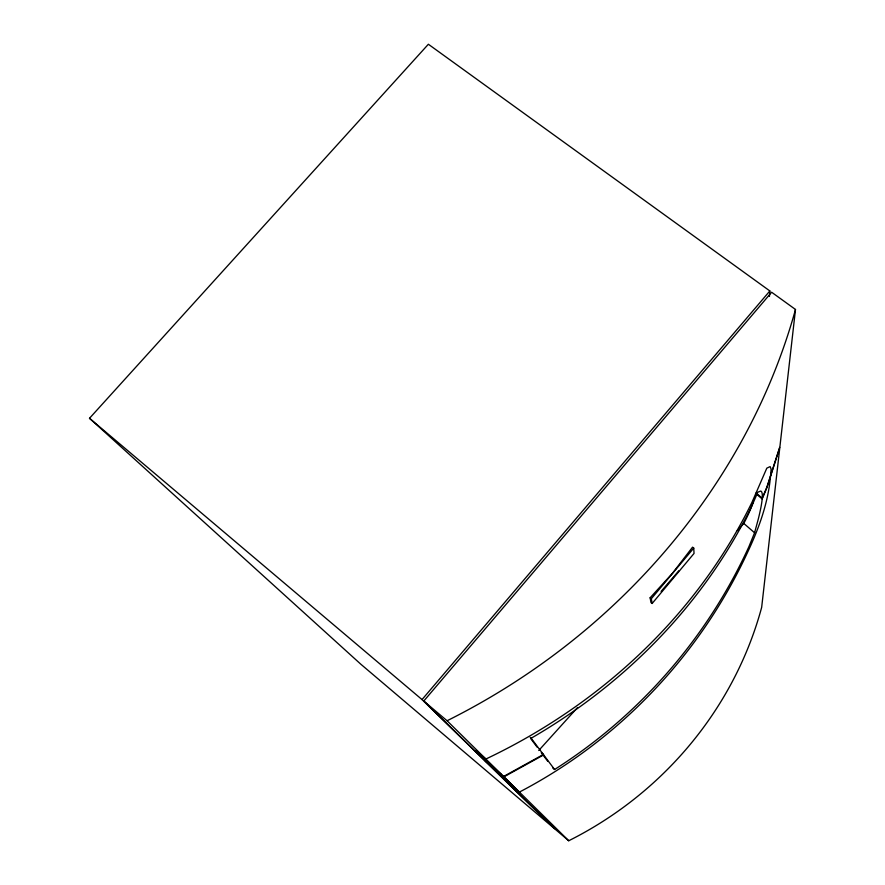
<?xml version="1.0" encoding="UTF-8"?>
<svg xmlns="http://www.w3.org/2000/svg" width="885" height="885" viewBox="0 0 885 885"><rect width="100%" height="100%" fill="white"/><g stroke="black" fill="none" stroke-linecap="round" stroke-linejoin="round"><path stroke-width="1.33" d="M762.206 498.222L762.317 495.788A190.618 15.886 -68 0 0 760.691 491.064L757.814 492.182L751.73 506.209A543.644 479.648 -15.1 0 1 531.177 738.223L543.357 754.496L503.565 776.477L447.069 720.755L423.771 701.053L771.631 292.238L795.493 309.473L779.928 446.516L766.952 486.905L762.206 498.222L756.078 492.967M769.452 296.453L769.85 290.955L428.373 44.25L89.507 418.284L360.848 664.237L554.596 828.736L422.034 699.581L89.507 418.284M770.481 476.517C768.18 502.171 759.496 526.663 748.71 549.895A482.192 448.175 -50.4 0 1 519.395 792.086L494.615 768.943M770.569 475.643L771.112 469.105L770.138 466.594L766.808 468.165L751.996 502.282A547.87 482.734 -15.1 0 1 485.876 759.031L475.787 750.491L494.217 768.556M552.826 768.014L554.585 769.496A485.633 451.029 -50.3 0 0 748.931 546.642L754.584 532.781L758.323 518.931A190.33 15.864 -68 0 0 762.173 498.963L766.875 487.757L779.829 447.434L761.664 607.364A360.195 342.241 -31.7 0 1 568.745 840.75L555.581 829.577L485.323 761.067M678.817 570.781L661.084 591.423M652.145 603.47L651.327 598.725L693.74 548.103L692.546 547.162L672.478 573.259L650.132 597.784L650.973 602.53L652.145 603.47L694.039 553.435L693.74 548.103M422.034 699.581L769.85 290.955M538.744 750.502L577.54 707.546M737.327 530.602L743.798 523.444A199.977 35.312 -47.8 0 0 753.4 501.153M423.771 701.053L484.914 760.669L503.941 776.842L543.667 754.905L554.585 769.496M650.132 597.784L651.327 598.725M530.181 737.382L531.188 738.223M541.255 752.726L543.357 754.496M541.565 753.135L543.667 754.905M477.845 752.504L501.386 774.585M509.196 783.236L516.176 789.154L502.37 775.559M756.067 493.741L762.173 498.963M743.798 523.444L754.584 532.781M503.941 776.842L568.745 840.75M530.779 738.687L537.206 747.239M542.029 753.655L547.837 761.388M795.493 309.473A626.868 556.953 -29.6 0 1 447.069 720.755"/></g></svg>
